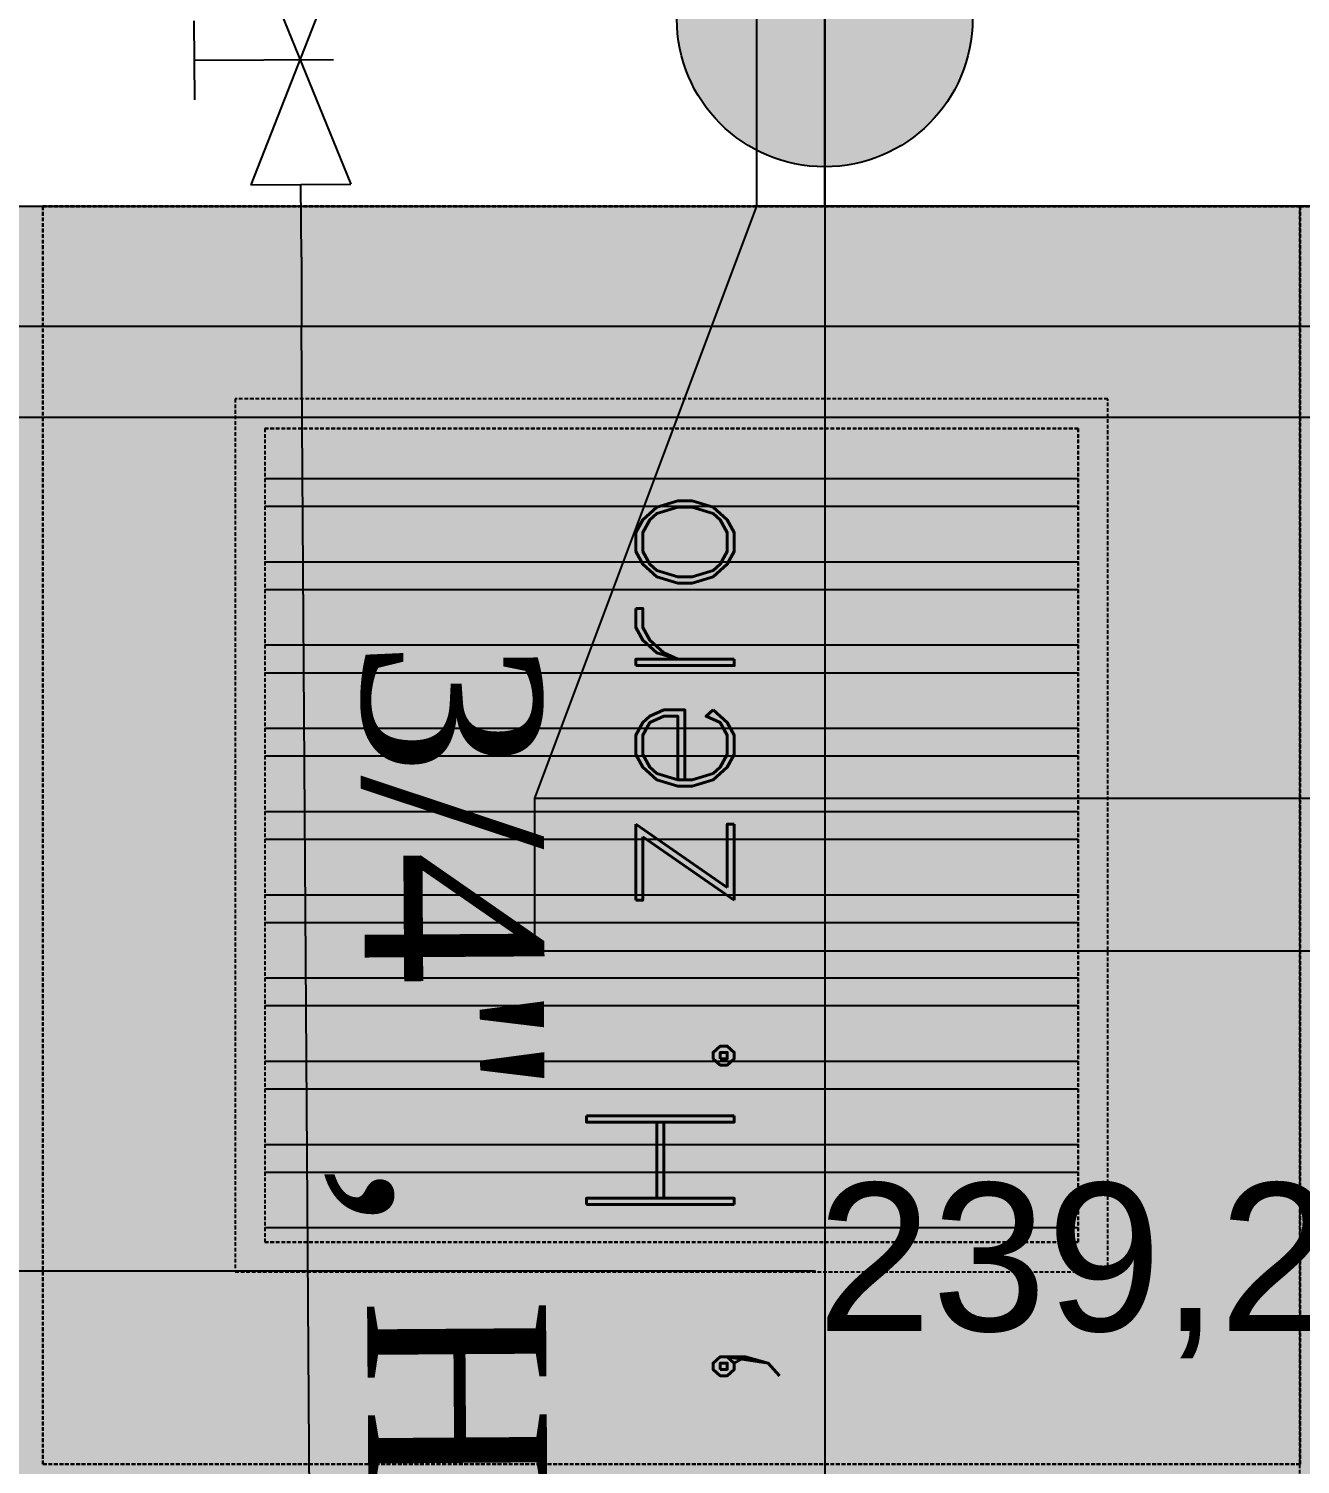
# Model space of a CAD drawing. Extents: x -2975 to 7327, y -1166 to 1029.
# Drawn here: x 980.8 to 1066.7, y -154.5 to -57.5 of the extents above; entities that cross this region are included whole.
import ezdxf

# ---------------------------------------------------------------- set-up
doc = ezdxf.new("R2010")
doc.units = 0
doc.header["$PDMODE"] = 34
doc.linetypes.add('XR-Mince$0$Anchor Stor (Ground Floor Plan ) Xref$2$Retail Building ( Ground Floor ) Xref$0$HIDDEN', pattern=[0.375, 0.25, -0.125])
for name, color, linetype in [('E-TEXT-LIGHTING', 7, 'Continuous'), ('M-FIRE FIGHTING-2 INCH', 1, 'Continuous'), ('M-HVAC-BLUE', 5, 'Continuous'), ('M-PLUMBING-DRAIN-2 INCH', 6, 'Continuous'), ('M-PLUMBING-HWS-0.75 INCH', 1, 'Continuous'), ('PLAMPING', 5, 'Continuous'), ('XR-Mince$0$ceiling', 149, 'Continuous'), ('XR-Mince$0$fur dashed', 15, 'XR-Mince$0$Anchor Stor (Ground Floor Plan ) Xref$2$Retail Building ( Ground Floor ) Xref$0$HIDDEN'), ('XR-Mince$0$new wall', 8, 'Continuous')]:
    doc.layers.add(name, color=color, linetype=linetype)
doc.styles.add('ROMAND', font='romand.shx')
doc.styles.get("Standard").update_dxf_attribs({"font": 'arial.ttf'})
doc.styles.add('Value frame$0$Standard', font='times.ttf')
doc.dimstyles.new('ISO-25', dxfattribs={"dimtxt": 10, "dimasz": 2.5, "dimexe": 1.25, "dimexo": 0.625, "dimtad": 0, "dimtxsty": 'Standard', "dimcen": 2.5, "dimadec": 0, "dimazin": 0, "dimtfac": 1, "dimtix": 1, "dimtmove": 0, "dimatfit": 3, "dimfxl": 1, "dimarcsym": 0})

# ---------------------------------------------------------------- blocks, each defined once
blk = doc.blocks.new('XR-Mince$0$fur')
at = {"layer": 'XR-Mince$0$fur dashed'}
h = blk.add_hatch(dxfattribs=at)
h.set_pattern_fill('ANSI32', color=256, scale=15, angle=135)
h.set_pattern_definition([(180, (-10036.6444, -14101.67), (-9e-16, -5.625), []), (180, (-10038.5194, -14099.795), (-9e-16, -5.625), [])])
h.paths.add_polyline_path([(-12573.013, -21230.927), (-12518.013, -21230.927), (-12518.013, -21175.927), (-12573.013, -21175.927)])
at = {"layer": 'XR-Mince$0$fur dashed', "extrusion": (-6.47408e-06, 0, 1)}
for p, q in [((-12503.022, -21160.936), (-12588.022, -21160.936, 0)), ((-12503.022, -21160.936), (-12588.022, -21160.936, 0)), ((-12588.022, -21160.936, 0), (-12503.022, -21160.936)), ((-12503.022, -21160.936), (-12588.022, -21160.936, 0)), ((-12503.022, -21160.936), (-12588.022, -21160.936, 0)), ((-12588.022, -21160.936, 0), (-12503.022, -21160.936)), ((-12503.013, -21160.936, 0), (-12588.013, -21160.936, 0)), ((-12588.013, -21160.936, 0), (-12503.013, -21160.936, 0)), ((-12503.013, -21160.936, 0), (-12588.013, -21160.936, 0)), ((-12588.013, -21160.936, 0), (-12503.013, -21160.936, 0)), ((-12503.013, -21160.945, 0), (-12588.013, -21160.945, 0)), ((-12588.013, -21245.945, 0), (-12588.013, -21160.945, 0)), ((-12588.013, -21160.945, 0), (-12503.013, -21160.945, 0)), ((-12503.013, -21160.945, 0), (-12588.013, -21160.945, 0)), ((-12588.013, -21245.945, 0), (-12588.013, -21160.945, 0)), ((-12588.013, -21160.945, 0), (-12503.013, -21160.945, 0)), ((-12503.013, -21160.945, 0), (-12503.013, -21245.945, 0)), ((-12503.013, -21160.945, 0), (-12503.013, -21245.945, 0)), ((-12503.022, -21245.945, 0), (-12588.022, -21245.945, 0)), ((-12503.022, -21245.945, 0), (-12588.022, -21245.945, 0)), ((-12588.022, -21245.945, 0), (-12503.022, -21245.945, 0)), ((-12503.022, -21245.945, 0), (-12588.022, -21245.945, 0)), ((-12503.022, -21245.945, 0), (-12588.022, -21245.945, 0)), ((-12588.022, -21245.945, 0), (-12503.022, -21245.945, 0)), ((-12503.013, -21245.945, 0), (-12588.013, -21245.945, 0)), ((-12588.013, -21245.945, 0), (-12503.013, -21245.945, 0)), ((-12503.013, -21245.945, 0), (-12588.013, -21245.945, 0)), ((-12588.013, -21245.945, 0), (-12503.013, -21245.945, 0)), ((-12503.013, -21245.954, 0), (-12588.013, -21245.954, 0)), ((-12503.013, -21245.954, 0), (-12588.013, -21245.954, 0)), ((-12588.013, -21245.954, 0), (-12503.013, -21245.954, 0)), ((-12503.013, -21245.954, 0), (-12588.013, -21245.954, 0)), ((-12503.013, -21245.954, 0), (-12588.013, -21245.954, 0)), ((-12588.013, -21245.954, 0), (-12503.013, -21245.954, 0)), ((-12503.004, -21245.954, 0), (-12588.004, -21245.954, 0)), ((-12588.004, -21245.954, 0), (-12503.004, -21245.954, 0)), ((-12503.004, -21245.954, 0), (-12588.004, -21245.954, 0)), ((-12588.004, -21245.954, 0), (-12503.004, -21245.954, 0))]:
    blk.add_line(p, q, dxfattribs=at)
at = {"layer": 'XR-Mince$0$fur dashed', "extrusion": (-4.015e-13, 6.47408e-06, 1)}
for p, q in [((-12503.013, -21160.936, 0), (-12588.013, -21160.936, 0)), ((-12503.013, -21160.936, 0), (-12588.013, -21160.936, 0)), ((-12588.013, -21245.945, 0), (-12588.013, -21160.945, 0)), ((-12588.013, -21245.945, 0), (-12588.013, -21160.945, 0)), ((-12588.013, -21160.945, 0), (-12588.013, -21245.945, 0)), ((-12503.013, -21160.945, 0), (-12588.013, -21160.945, 0)), ((-12588.013, -21245.945, 0), (-12588.013, -21160.945, 0)), ((-12588.013, -21245.945, 0), (-12588.013, -21160.945, 0)), ((-12588.013, -21160.945, 0), (-12588.013, -21245.945, 0)), ((-12503.013, -21160.945, 0), (-12588.013, -21160.945, 0)), ((-12588.013, -21245.954, 0), (-12588.013, -21160.954, 0)), ((-12588.013, -21160.954, 0), (-12588.013, -21245.954, 0)), ((-12588.013, -21160.954, 0), (-12503.013, -21160.954, 0)), ((-12588.013, -21245.954, 0), (-12588.013, -21160.954, 0)), ((-12588.013, -21160.954, 0), (-12588.013, -21245.954, 0)), ((-12588.013, -21160.954, 0), (-12503.013, -21160.954, 0)), ((-12503.022, -22122.591), (-12503.024, -21160.936)), ((-12503.022, -22122.591), (-12503.024, -21160.936)), ((-12503.013, -21245.945, 0), (-12503.013, -21160.945, 0)), ((-12503.013, -21245.945, 0), (-12503.013, -21160.945, 0)), ((-12503.013, -21160.945, 0), (-12503.013, -21245.945, 0)), ((-12503.013, -21245.945, 0), (-12503.013, -21160.945, 0)), ((-12503.013, -21245.945, 0), (-12503.013, -21160.945, 0)), ((-12503.013, -21160.945, 0), (-12503.013, -21245.945, 0)), ((-12503.013, -21160.954, 0), (-12503.013, -21245.954, 0)), ((-12503.013, -21245.954, 0), (-12503.013, -21160.954, 0)), ((-12503.013, -21160.954, 0), (-12503.013, -21245.954, 0)), ((-12503.013, -21160.954, 0), (-12503.013, -21245.954, 0)), ((-12503.013, -21245.954, 0), (-12503.013, -21160.954, 0)), ((-12503.013, -21160.954, 0), (-12503.013, -21245.954, 0)), ((-12573.013, -21175.954, 0), (-12518.013, -21175.954, 0)), ((-12573.013, -21175.954, 0), (-12573.013, -21230.954, 0)), ((-12573.013, -21175.954, 0), (-12518.013, -21175.954, 0)), ((-12573.013, -21175.954, 0), (-12573.013, -21230.954, 0)), ((-12518.013, -21175.954, 0), (-12518.013, -21230.954, 0)), ((-12518.013, -21175.954, 0), (-12518.013, -21230.954, 0)), ((-12518.013, -21230.954, 0), (-12573.013, -21230.954, 0)), ((-12518.013, -21230.954, 0), (-12573.013, -21230.954, 0)), ((-12503.013, -21245.954, 0), (-12588.013, -21245.954, 0)), ((-12503.013, -21245.954, 0), (-12588.013, -21245.954, 0)), ((-12503.004, -21245.954, 0), (-12588.004, -21245.954, 0)), ((-12503.004, -21245.954, 0), (-12588.004, -21245.954, 0))]:
    blk.add_line(p, q, dxfattribs=at)
at = {"layer": 'XR-Mince$0$fur dashed'}
for p, q in [((-12503.013, -21160.954, 0), (-12443.022, -21160.936, 0)), ((-12575.013, -21173.954, 0), (-12575.013, -21232.954, 0)), ((-12516.013, -21173.954, 0), (-12575.013, -21173.954, 0)), ((-12516.013, -21232.954, 0), (-12516.013, -21173.954, 0)), ((-12573.013, -21175.954, 0), (-12573.013, -21230.954, 0)), ((-12518.013, -21175.954, 0), (-12573.013, -21175.954, 0)), ((-12518.013, -21230.954, 0), (-12518.013, -21175.954, 0)), ((-12573.013, -21230.954, 0), (-12518.013, -21230.954, 0)), ((-12575.013, -21232.954, 0), (-12516.013, -21232.954, 0))]:
    blk.add_line(p, q, dxfattribs=at)
at = {"layer": 'XR-Mince$0$fur dashed', "elevation": 0}
blk.add_lwpolyline([(-12503.013, -21160.954), (-12443.022, -21160.936)], dxfattribs=at)
for points in [[(-12575.013, -21173.954), (-12575.013, -21232.954), (-12516.013, -21232.954), (-12516.013, -21173.954)], [(-12573.013, -21175.954), (-12573.013, -21230.954), (-12518.013, -21230.954), (-12518.013, -21175.954)]]:
    blk.add_lwpolyline(points, close=True, dxfattribs=at)
blk = doc.blocks.new('XR-Mince$0$ceiling')
at = {"layer": 'XR-Mince$0$ceiling'}
h = blk.add_hatch(dxfattribs=at)
h.set_pattern_fill('CIRC', color=256, scale=10, pattern_type=2)
h.set_pattern_definition([(0, (4, 5000), (10, 10), [2, -8]), (90, (0, 5004), (-10, 10), [2, -8]), (45, (8, 5001), (-7.8e-06, 10.0000078), [1.4142136, -12.727922]), (45, (1, 5008), (-7.8e-06, 10.0000078), [1.4142136, -12.727922]), (135, (2, 5001), (-10.0000078, -7.8e-06), [1.4142136, -12.727922]), (135, (9, 5008), (-10.0000078, -7.8e-06), [1.4142136, -12.727922]), (63.434949, (0, 5006), (4e-09, 10), [2.236068, -20.124612]), (63.434949, (9, 5002), (4e-09, 10), [2.236068, -20.124619]), (153.434949, (4, 5000), (-10, 4e-09), [2.236068, -20.124619]), (153.434949, (8, 5009), (-10, 4e-09), [2.236068, -20.124619]), (206.565051, (4, 5000), (-10, -4e-09), [2.236068, -20.124612]), (206.565051, (8, 5001), (-10, -4e-09), [2.236068, -20.124612]), (296.565051, (0, 5004), (4e-09, -10), [2.236068, -20.124612]), (296.565051, (9, 5008), (4e-09, -10), [2.236068, -20.124612])])
h.paths.add_polyline_path([(-7433.022, -16160.936), (-7433.022, -16340.604), (-7974.572, -16453.741), (-7923.224, -16959.206), (-8295.317, -16959.206), (-8242.093, -16435.232), (-8494.705, -16366.572), (-8494.705, -15885.249), (-7837.605, -15885.249), (-7837.605, -16003.906), (-7680.575, -16160.936), (-7433.022, -16160.936)])
at = {"layer": 'XR-Mince$0$ceiling', "linetype": 'Continuous'}
blk.add_lwpolyline([(-8295.317, -16959.206), (-8229.01, -16306.424), (-8494.705, -16275.619), (-8494.705, -15885.249), (-7837.605, -15885.249), (-7837.605, -16003.906), (-7680.575, -16160.936), (-7433.022, -16160.936), (-7433.022, -16160.936), (-7433.022, -16241.9), (-7989.531, -16306.424), (-7923.224, -16959.206)], dxfattribs=at)
blk = doc.blocks.new('XR-Mince')
at = {"layer": 'XR-Mince$0$new wall'}
blk.add_line((889.156, -69.516), (1175.027, -69.516), dxfattribs=at)
blk.add_line((889.156, -69.516), (1175.027, -69.516), dxfattribs=at)
at = {"layer": 'XR-Mince$0$fur dashed', "linetype": 'Continuous'}
blk.add_blockref('XR-Mince$0$fur', (13569.731, 21091.42), dxfattribs=at)
at = {"layer": 'XR-Mince$0$ceiling', "linetype": 'Continuous'}
blk.add_blockref('XR-Mince$0$ceiling', (8569.731, 16091.42), dxfattribs=at)
blk = doc.blocks.new('Cold Water Valve')
at = {"layer": 'PLAMPING', "color": 140}
for p, q in [((0, 0.045), (0, 0.07123)), ((-0.018, 0.045), (0.018, 0.045)), ((0.018, 0.045), (-0.018, -0.045)), ((-0.018, 0.045), (0.018, -0.045)), ((-0.03812, 0.01427), (-0.03812, -0.01427)), ((-0.03812, 0), (0.01204, 0)), ((-0.018, -0.045), (0.018, -0.045)), ((0, -0.07123), (0, -0.045))]:
    blk.add_line(p, q, dxfattribs=at)
blk = doc.blocks.new('drain')
h = blk.add_hatch(color=5)
h.dxf.hatch_style = 1
h.paths.add_polyline_path([(3852.38, -3045.53, 1), (3952.38, -3045.53, 1)])
at = {"color": 5}
for p, q in [((3902.38, -3045.53), (3302.34, -3045.53)), ((3839.14, -3045.53), (3965.61, -3045.53))]:
    blk.add_line(p, q, dxfattribs=at)
blk.add_circle((3902.38, -3045.53), 50, dxfattribs=at)
blk = doc.blocks.new('*D132')
at = {"layer": 'Defpoints', "color": 0, "transparency": 16777216}
for p in [(935.783, -125.893), (1175.027, -125.893), (1175.027, -141.457)]:
    blk.add_point(p, dxfattribs=at)
at = {"layer": 'M-FIRE FIGHTING-2 INCH', "color": 0, "lineweight": -2, "transparency": 16777216}
for p, q in [((935.783, -126.518), (935.783, -142.707)), ((1175.027, -126.518), (1175.027, -142.707)), ((938.283, -141.457), (1033.958, -141.457)), ((1172.527, -141.457), (1076.852, -141.457))]:
    blk.add_line(p, q, dxfattribs=at)
at = {"layer": 'M-FIRE FIGHTING-2 INCH', "color": 0, "transparency": 16777216}
for points in [[(938.283, -141.041), (938.283, -141.874), (935.783, -141.457)], [(1172.527, -141.041), (1172.527, -141.874), (1175.027, -141.457)]]:
    blk.add_solid(points, dxfattribs=at)
at = {"layer": 'M-FIRE FIGHTING-2 INCH', "color": 0, "transparency": 16777216, "insert": (1055.405, -141.457), "char_height": 10, "attachment_point": 5}
blk.add_mtext('239,24', dxfattribs=at)

msp = doc.modelspace()

# ---------------------------------------------------------------- block references
at = {"layer": 'E-TEXT-LIGHTING'}
msp.add_blockref('XR-Mince', (0, 0), dxfattribs=at)

# ---------------------------------------------------------------- next in the draw order: linework, layer by layer
at = {"layer": 'M-HVAC-BLUE', "color": 3, "linetype": 'Continuous'}
for p, q in [((1029.959, 131.84), (1029.959, -69.516)), ((1029.959, -69.516), (1014.959, -109.516)), ((1099.959, -69.516), (1029.959, -69.516)), ((1014.959, -109.516), (1114.959, -109.516)), ((1014.959, -109.516), (1014.959, -119.842)), ((1014.959, -119.842), (1114.959, -119.842))]:
    msp.add_line(p, q, dxfattribs=at)
at = {"layer": 'M-PLUMBING-HWS-0.75 INCH', "color": 3, "linetype": 'Continuous'}
for p, q in [((999.19, -72.956), (999.19, -77.625)), ((740.419, -77.625), (1134.317, -77.625))]:
    msp.add_line(p, q, dxfattribs=at)
at = {"layer": 'M-PLUMBING-HWS-0.75 INCH', "color": 3}
msp.add_line((999.949, -187.295), (999.19, -77.608), dxfattribs=at)
at = {"layer": 'M-PLUMBING-HWS-0.75 INCH', "color": 1, "linetype": 'Continuous'}
msp.add_line((733.564, -83.761), (1151.116, -83.761), dxfattribs=at)

# ---------------------------------------------------------------- next in the draw order: block references
at = {"xscale": 0.2, "yscale": 0.2, "zscale": 0.2, "rotation": 89.99972562475443}
msp.add_blockref('drain', (425.467, -837.32), dxfattribs=at)
at = {"layer": 'PLAMPING', "color": 5, "xscale": 187.5, "yscale": 187.5, "zscale": 187.5, "rotation": 0.3963870762045894}
msp.add_blockref('Cold Water Valve', (999.098, -59.602), dxfattribs=at)

# ---------------------------------------------------------------- next in the draw order: texts
at = {"layer": 'M-PLUMBING-DRAIN-2 INCH', "color": 2, "style": 'ROMAND'}
msp.add_text('2" , H. zero', height=10, rotation=89.99973, dxfattribs=at).set_placement((1028.463, -173.414, 0.001))
at = {"layer": 'M-PLUMBING-HWS-0.75 INCH', "color": 3, "style": 'Value frame$0$Standard'}
msp.add_text('3/4" , H. 30', height=12.09657, rotation=270.39639, dxfattribs=at).set_placement((1003.324, -98.852))

# ---------------------------------------------------------------- next in the draw order: dimensions: what is measured, and where the dimension line sits
at = {"layer": 'M-FIRE FIGHTING-2 INCH', "color": 32, "true_color": 0xcd6928}
dim = msp.add_linear_dim(base=(1175.027, -141.457), p1=(935.783, -125.893), p2=(1175.027, -125.893), dimstyle='ISO-25', dxfattribs=at)
dim.commit()
dim.dimension.update_dxf_attribs({"geometry": '*D132', "text_midpoint": (1055.405, -141.457)})

doc.saveas('drawing.dxf')
